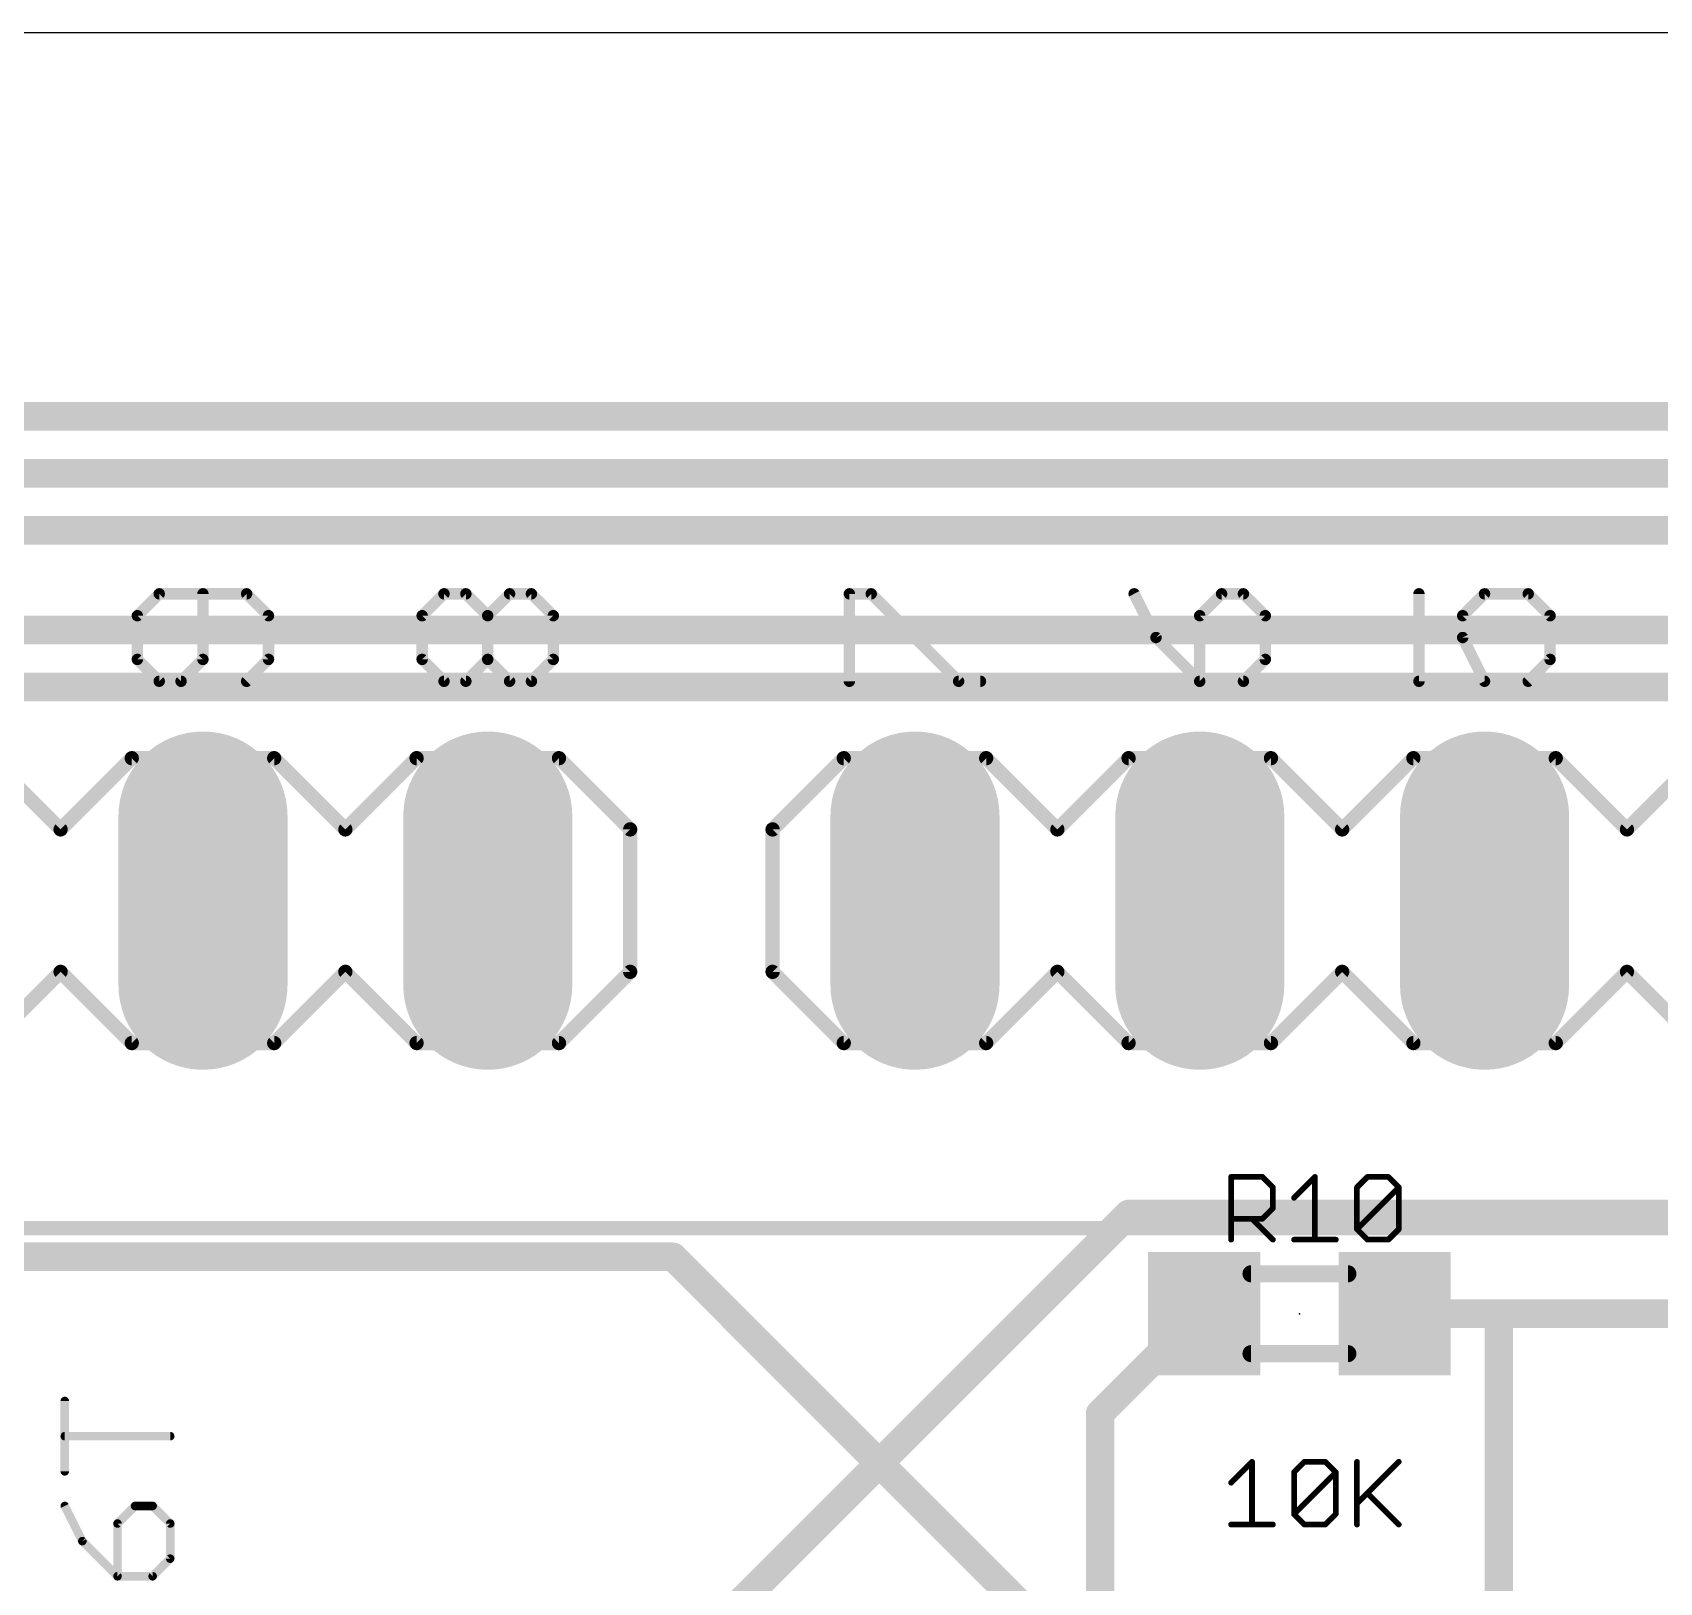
# Model space of a CAD drawing. Extents: x -5 to 102, y -1 to 61.
# Drawn here: x 37.85 to 52.36, y 47.51 to 61.33 of the extents above; entities that cross this region are included whole.
import ezdxf

# ---------------------------------------------------------------- set-up
doc = ezdxf.new("R2010")
doc.units = 0
for name, color, linetype in [('1', 22, 'CONTINUOUS'), ('16', 175, 'CONTINUOUS'), ('17', 82, 'CONTINUOUS'), ('20', 7, 'CONTINUOUS'), ('21', 253, 'CONTINUOUS'), ('23', 7, 'CONTINUOUS'), ('25', 253, 'CONTINUOUS'), ('27', 253, 'CONTINUOUS'), ('51', 253, 'CONTINUOUS')]:
    doc.layers.add(name, color=color, linetype=linetype)

# ---------------------------------------------------------------- blocks, each defined once
blk = doc.blocks.new('RECT')
blk.add_solid([(-0.5, -0.5), (0.5, -0.5), (-0.5, 0.5), (0.5, 0.5)])
blk = doc.blocks.new('LONGP100')
at = {"const_width": 1}
blk.add_lwpolyline([(-0.5, 0), (0.5, 0)], dxfattribs=at)
at = {"const_width": 0.5}
for points in [[(-0.5, 0.25, 1), (-0.5, -0.25)], [(0.5, -0.25, 1), (0.5, 0.25)]]:
    blk.add_lwpolyline(points, format="xyb", dxfattribs=at)

msp = doc.modelspace()

# ---------------------------------------------------------------- linework, layer by layer
at = {"layer": '1', "const_width": 0.254}
for points in [[(98.679, 57.912), (13.335, 57.912)], [(98.171, 57.404), (13.589, 57.404)], [(97.663, 56.896), (13.97, 56.896)], [(35.687, 55.499), (64.008, 55.499)], [(47.625, 50.8), (40.386, 43.561)], [(56.134, 50.8), (47.625, 50.8)], [(47.371, 49.022), (48.26, 49.911)], [(48.26, 49.911), (48.299, 49.911)], [(50.927, 49.911), (49.999, 49.911)], [(53.633, 49.911), (50.927, 49.911)], [(50.927, 37.592), (50.927, 49.911)], [(47.371, 36.703), (47.371, 49.022)]]:
    msp.add_lwpolyline(points, dxfattribs=at)
at = {"layer": '1', "const_width": 0.127}
for points in [[(47.625, 50.8635, 1), (47.625, 50.7365)], [(47.6699, 50.7551, 1), (47.5801, 50.8449)], [(48.26, 49.9745, 1), (48.26, 49.8475)], [(48.3049, 49.8661, 1), (48.2151, 49.9559)], [(48.299, 49.8475, 1), (48.299, 49.9745)], [(49.999, 49.9745, 1), (49.999, 49.8475)], [(50.927, 49.9745, 1), (50.927, 49.8475)], [(50.9905, 49.911, 1), (50.8635, 49.911)], [(50.927, 49.8475, 1), (50.927, 49.9745)], [(47.4345, 49.022, 1), (47.3075, 49.022)], [(47.3261, 49.0669, 1), (47.4159, 48.9771)]]:
    msp.add_lwpolyline(points, format="xyb", dxfattribs=at)
at = {"layer": '16', "const_width": 0.254}
for points in [[(85.09, 56.007), (17.907, 56.007)], [(84.328, 55.499), (20.955, 55.499)], [(43.561, 50.419), (30.48, 50.419)], [(50.038, 43.942), (43.561, 50.419)]]:
    msp.add_lwpolyline(points, dxfattribs=at)
at = {"layer": '16', "const_width": 0.127}
for points in [[(43.6059, 50.4639, 1), (43.5161, 50.3741)], [(43.561, 50.3555, 1), (43.561, 50.4825)]]:
    msp.add_lwpolyline(points, format="xyb", dxfattribs=at)
at = {"layer": '20'}
msp.add_line((98.1301, 61.3338), (2.7891, 61.3311), dxfattribs=at)
at = {"layer": '21'}
for points, const_width in [([(38.9797, 56.3294), (38.7848, 56.1345)], 0.1016), ([(39.7593, 56.3294), (38.9797, 56.3294)], 0.1016), ([(39.3695, 55.7447), (39.3695, 56.3294)], 0.1016), ([(39.9542, 56.1345), (39.7593, 56.3294)], 0.1016), ([(41.3248, 56.1345), (41.5197, 56.3294)], 0.1016), ([(41.5197, 56.3294), (41.7146, 56.3294)], 0.1016), ([(41.7146, 56.3294), (41.9095, 56.1345)], 0.1016), ([(41.9095, 56.1345), (42.1044, 56.3294)], 0.1016), ([(42.1044, 56.3294), (42.2993, 56.3294)], 0.1016), ([(42.2993, 56.3294), (42.4942, 56.1345)], 0.1016), ([(45.1348, 55.5498), (45.1348, 56.3294)], 0.1016), ([(45.1348, 56.3294), (45.3297, 56.3294)], 0.1016), ([(45.3297, 56.3294), (46.1093, 55.5498)], 0.1016), ([(47.6748, 56.3294), (47.8697, 55.9396)], 0.1016), ([(48.4544, 56.3294), (48.2595, 56.1345)], 0.1016), ([(48.6493, 56.3294), (48.4544, 56.3294)], 0.1016), ([(48.8442, 56.1345), (48.6493, 56.3294)], 0.1016), ([(50.2148, 56.3294), (50.2148, 55.5498)], 0.1016), ([(50.6046, 56.1345), (50.7995, 56.3294)], 0.1016), ([(50.7995, 56.3294), (51.1893, 56.3294)], 0.1016), ([(51.1893, 56.3294), (51.3842, 56.1345)], 0.1016), ([(38.7848, 56.1345), (38.7848, 55.7447)], 0.1016), ([(39.9542, 55.7447), (39.9542, 56.1345)], 0.1016), ([(41.3248, 55.7447), (41.3248, 56.1345)], 0.1016), ([(41.9095, 55.7447), (41.9095, 56.1345)], 0.1016), ([(42.4942, 56.1345), (42.4942, 55.7447)], 0.1016), ([(48.2595, 56.1345), (48.2595, 55.5498)], 0.1016), ([(48.8442, 55.7447), (48.8442, 56.1345)], 0.1016), ([(50.6046, 55.9396), (50.6046, 56.1345)], 0.1016), ([(51.3842, 56.1345), (51.3842, 55.7447)], 0.1016), ([(47.8697, 55.9396), (48.2595, 55.5498)], 0.1016), ([(50.7995, 55.5498), (50.6046, 55.9396)], 0.1016), ([(38.7848, 55.7447), (38.9797, 55.5498)], 0.1016), ([(39.1746, 55.5498), (39.3695, 55.7447)], 0.1016), ([(39.7593, 55.5498), (39.9542, 55.7447)], 0.1016), ([(41.5197, 55.5498), (41.3248, 55.7447)], 0.1016), ([(41.9095, 55.7447), (41.7146, 55.5498)], 0.1016), ([(42.1044, 55.5498), (41.9095, 55.7447)], 0.1016), ([(42.4942, 55.7447), (42.2993, 55.5498)], 0.1016), ([(48.6493, 55.5498), (48.8442, 55.7447)], 0.1016), ([(51.3842, 55.7447), (51.1893, 55.5498)], 0.1016), ([(38.9797, 55.5498), (39.1746, 55.5498)], 0.1016), ([(41.7146, 55.5498), (41.5197, 55.5498)], 0.1016), ([(42.2993, 55.5498), (42.1044, 55.5498)], 0.1016), ([(46.1093, 55.5498), (46.3042, 55.5498)], 0.1016), ([(48.2595, 55.5498), (48.6493, 55.5498)], 0.1016), ([(50.2148, 55.5498), (50.7995, 55.5498)], 0.1016), ([(37.465, 54.864), (38.1, 54.229)], 0.127), ([(38.1, 54.229), (38.735, 54.864)], 0.127), ([(38.735, 54.864), (40.005, 54.864)], 0.127), ([(40.005, 54.864), (40.64, 54.229)], 0.127), ([(40.64, 54.229), (41.275, 54.864)], 0.127), ([(41.275, 54.864), (42.545, 54.864)], 0.127), ([(42.545, 54.864), (43.18, 54.229)], 0.127), ([(44.45, 54.229), (45.085, 54.864)], 0.127), ([(45.085, 54.864), (46.355, 54.864)], 0.127), ([(46.355, 54.864), (46.99, 54.229)], 0.127), ([(46.99, 54.229), (47.625, 54.864)], 0.127), ([(47.625, 54.864), (48.895, 54.864)], 0.127), ([(48.895, 54.864), (49.53, 54.229)], 0.127), ([(49.53, 54.229), (50.165, 54.864)], 0.127), ([(50.165, 54.864), (51.435, 54.864)], 0.127), ([(51.435, 54.864), (52.07, 54.229)], 0.127), ([(52.07, 54.229), (52.705, 54.864)], 0.127), ([(43.18, 54.229), (43.18, 52.959)], 0.127), ([(44.45, 52.959), (44.45, 54.229)], 0.127), ([(38.1, 52.959), (37.465, 52.324)], 0.127), ([(38.735, 52.324), (38.1, 52.959)], 0.127), ([(40.64, 52.959), (40.005, 52.324)], 0.127), ([(41.275, 52.324), (40.64, 52.959)], 0.127), ([(43.18, 52.959), (42.545, 52.324)], 0.127), ([(45.085, 52.324), (44.45, 52.959)], 0.127), ([(46.99, 52.959), (46.355, 52.324)], 0.127), ([(47.625, 52.324), (46.99, 52.959)], 0.127), ([(49.53, 52.959), (48.895, 52.324)], 0.127), ([(50.165, 52.324), (49.53, 52.959)], 0.127), ([(52.07, 52.959), (51.435, 52.324)], 0.127), ([(52.705, 52.324), (52.07, 52.959)], 0.127), ([(40.005, 52.324), (38.735, 52.324)], 0.127), ([(42.545, 52.324), (41.275, 52.324)], 0.127), ([(46.355, 52.324), (45.085, 52.324)], 0.127), ([(48.895, 52.324), (47.625, 52.324)], 0.127), ([(51.435, 52.324), (50.165, 52.324)], 0.127)]:
    msp.add_lwpolyline(points, dxfattribs=dict(at, const_width=const_width))
for points, const_width in [([(38.9797, 56.3548, 1), (38.9797, 56.304)], 0.0508), ([(38.9977, 56.3114, 1), (38.9617, 56.3474)], 0.0508), ([(39.3949, 56.3294, 1), (39.3441, 56.3294)], 0.0508), ([(39.7773, 56.3474, 1), (39.7413, 56.3114)], 0.0508), ([(39.7593, 56.304, 1), (39.7593, 56.3548)], 0.0508), ([(41.5197, 56.3548, 1), (41.5197, 56.304)], 0.0508), ([(41.5377, 56.3114, 1), (41.5017, 56.3474)], 0.0508), ([(41.7326, 56.3474, 1), (41.6966, 56.3114)], 0.0508), ([(41.7146, 56.304, 1), (41.7146, 56.3548)], 0.0508), ([(42.1044, 56.3548, 1), (42.1044, 56.304)], 0.0508), ([(42.1224, 56.3114, 1), (42.0864, 56.3474)], 0.0508), ([(42.3173, 56.3474, 1), (42.2813, 56.3114)], 0.0508), ([(42.2993, 56.304, 1), (42.2993, 56.3548)], 0.0508), ([(45.1602, 56.3294, 1), (45.1094, 56.3294)], 0.0508), ([(45.1348, 56.3548, 1), (45.1348, 56.304)], 0.0508), ([(45.3477, 56.3474, 1), (45.3117, 56.3114)], 0.0508), ([(45.3297, 56.304, 1), (45.3297, 56.3548)], 0.0508), ([(47.6975, 56.3408, 1), (47.6521, 56.318)], 0.0508), ([(48.4544, 56.3548, 1), (48.4544, 56.304)], 0.0508), ([(48.4724, 56.3114, 1), (48.4364, 56.3474)], 0.0508), ([(48.6673, 56.3474, 1), (48.6313, 56.3114)], 0.0508), ([(48.6493, 56.304, 1), (48.6493, 56.3548)], 0.0508), ([(50.2402, 56.3294, 1), (50.1894, 56.3294)], 0.0508), ([(50.7995, 56.3548, 1), (50.7995, 56.304)], 0.0508), ([(50.8175, 56.3114, 1), (50.7815, 56.3474)], 0.0508), ([(51.2073, 56.3474, 1), (51.1713, 56.3114)], 0.0508), ([(51.1893, 56.304, 1), (51.1893, 56.3548)], 0.0508), ([(38.7668, 56.1525, 1), (38.8028, 56.1165)], 0.0508), ([(38.8102, 56.1345, 1), (38.7594, 56.1345)], 0.0508), ([(39.9796, 56.1345, 1), (39.9288, 56.1345)], 0.0508), ([(39.9362, 56.1165, 1), (39.9722, 56.1525)], 0.0508), ([(41.3068, 56.1525, 1), (41.3428, 56.1165)], 0.0508), ([(41.3502, 56.1345, 1), (41.2994, 56.1345)], 0.0508), ([(41.8915, 56.1525, 1), (41.9275, 56.1165)], 0.0508), ([(41.9349, 56.1345, 1), (41.8841, 56.1345)], 0.0508), ([(41.8915, 56.1165, 1), (41.9275, 56.1525)], 0.0508), ([(42.5196, 56.1345, 1), (42.4688, 56.1345)], 0.0508), ([(42.4762, 56.1165, 1), (42.5122, 56.1525)], 0.0508), ([(48.2415, 56.1525, 1), (48.2775, 56.1165)], 0.0508), ([(48.2849, 56.1345, 1), (48.2341, 56.1345)], 0.0508), ([(48.8696, 56.1345, 1), (48.8188, 56.1345)], 0.0508), ([(48.8262, 56.1165, 1), (48.8622, 56.1525)], 0.0508), ([(50.5866, 56.1525, 1), (50.6226, 56.1165)], 0.0508), ([(50.63, 56.1345, 1), (50.5792, 56.1345)], 0.0508), ([(51.4096, 56.1345, 1), (51.3588, 56.1345)], 0.0508), ([(51.3662, 56.1165, 1), (51.4022, 56.1525)], 0.0508), ([(47.8877, 55.9576, 1), (47.8517, 55.9216)], 0.0508), ([(47.847, 55.9282, 1), (47.8924, 55.951)], 0.0508), ([(50.6273, 55.951, 1), (50.5819, 55.9282)], 0.0508), ([(50.5792, 55.9396, 1), (50.63, 55.9396)], 0.0508), ([(38.8028, 55.7627, 1), (38.7668, 55.7267)], 0.0508), ([(38.7594, 55.7447, 1), (38.8102, 55.7447)], 0.0508), ([(39.3441, 55.7447, 1), (39.3949, 55.7447)], 0.0508), ([(39.3875, 55.7267, 1), (39.3515, 55.7627)], 0.0508), ([(39.9288, 55.7447, 1), (39.9796, 55.7447)], 0.0508), ([(39.9722, 55.7267, 1), (39.9362, 55.7627)], 0.0508), ([(41.3428, 55.7627, 1), (41.3068, 55.7267)], 0.0508), ([(41.2994, 55.7447, 1), (41.3502, 55.7447)], 0.0508), ([(41.9275, 55.7627, 1), (41.8915, 55.7267)], 0.0508), ([(41.8841, 55.7447, 1), (41.9349, 55.7447)], 0.0508), ([(41.9275, 55.7267, 1), (41.8915, 55.7627)], 0.0508), ([(42.4688, 55.7447, 1), (42.5196, 55.7447)], 0.0508), ([(42.5122, 55.7267, 1), (42.4762, 55.7627)], 0.0508), ([(48.8188, 55.7447, 1), (48.8696, 55.7447)], 0.0508), ([(48.8622, 55.7267, 1), (48.8262, 55.7627)], 0.0508), ([(51.3588, 55.7447, 1), (51.4096, 55.7447)], 0.0508), ([(51.4022, 55.7267, 1), (51.3662, 55.7627)], 0.0508), ([(38.9797, 55.5752, 1), (38.9797, 55.5244)], 0.0508), ([(38.9617, 55.5318, 1), (38.9977, 55.5678)], 0.0508), ([(39.1566, 55.5678, 1), (39.1926, 55.5318)], 0.0508), ([(39.1746, 55.5244, 1), (39.1746, 55.5752)], 0.0508), ([(39.7413, 55.5678, 1), (39.7773, 55.5318)], 0.0508), ([(41.5197, 55.5752, 1), (41.5197, 55.5244)], 0.0508), ([(41.5017, 55.5318, 1), (41.5377, 55.5678)], 0.0508), ([(41.6966, 55.5678, 1), (41.7326, 55.5318)], 0.0508), ([(41.7146, 55.5244, 1), (41.7146, 55.5752)], 0.0508), ([(42.1044, 55.5752, 1), (42.1044, 55.5244)], 0.0508), ([(42.0864, 55.5318, 1), (42.1224, 55.5678)], 0.0508), ([(42.2813, 55.5678, 1), (42.3173, 55.5318)], 0.0508), ([(42.2993, 55.5244, 1), (42.2993, 55.5752)], 0.0508), ([(45.1094, 55.5498, 1), (45.1602, 55.5498)], 0.0508), ([(46.1093, 55.5752, 1), (46.1093, 55.5244)], 0.0508), ([(46.0913, 55.5318, 1), (46.1273, 55.5678)], 0.0508), ([(46.3042, 55.5244, 1), (46.3042, 55.5752)], 0.0508), ([(48.2595, 55.5752, 1), (48.2595, 55.5244)], 0.0508), ([(48.2341, 55.5498, 1), (48.2849, 55.5498)], 0.0508), ([(48.2415, 55.5318, 1), (48.2775, 55.5678)], 0.0508), ([(48.6313, 55.5678, 1), (48.6673, 55.5318)], 0.0508), ([(48.6493, 55.5244, 1), (48.6493, 55.5752)], 0.0508), ([(50.2148, 55.5752, 1), (50.2148, 55.5244)], 0.0508), ([(50.1894, 55.5498, 1), (50.2402, 55.5498)], 0.0508), ([(50.7768, 55.5384, 1), (50.8222, 55.5612)], 0.0508), ([(50.7995, 55.5244, 1), (50.7995, 55.5752)], 0.0508), ([(51.1713, 55.5678, 1), (51.2073, 55.5318)], 0.0508), ([(38.735, 54.8958, 1), (38.735, 54.8323)], 0.0635), ([(38.7575, 54.8415, 1), (38.7125, 54.8865)], 0.0635), ([(40.0275, 54.8865, 1), (39.9825, 54.8415)], 0.0635), ([(40.005, 54.8323, 1), (40.005, 54.8958)], 0.0635), ([(41.275, 54.8958, 1), (41.275, 54.8323)], 0.0635), ([(41.2975, 54.8415, 1), (41.2525, 54.8865)], 0.0635), ([(42.5675, 54.8865, 1), (42.5225, 54.8415)], 0.0635), ([(42.545, 54.8323, 1), (42.545, 54.8958)], 0.0635), ([(45.085, 54.8958, 1), (45.085, 54.8323)], 0.0635), ([(45.1075, 54.8415, 1), (45.0625, 54.8865)], 0.0635), ([(46.3775, 54.8865, 1), (46.3325, 54.8415)], 0.0635), ([(46.355, 54.8323, 1), (46.355, 54.8958)], 0.0635), ([(47.625, 54.8958, 1), (47.625, 54.8323)], 0.0635), ([(47.6475, 54.8415, 1), (47.6025, 54.8865)], 0.0635), ([(48.9175, 54.8865, 1), (48.8725, 54.8415)], 0.0635), ([(48.895, 54.8323, 1), (48.895, 54.8958)], 0.0635), ([(50.165, 54.8958, 1), (50.165, 54.8323)], 0.0635), ([(50.1875, 54.8415, 1), (50.1425, 54.8865)], 0.0635), ([(51.4575, 54.8865, 1), (51.4125, 54.8415)], 0.0635), ([(51.435, 54.8323, 1), (51.435, 54.8958)], 0.0635), ([(38.0775, 54.2515, 1), (38.1225, 54.2065)], 0.0635), ([(38.0775, 54.2065, 1), (38.1225, 54.2515)], 0.0635), ([(40.6175, 54.2515, 1), (40.6625, 54.2065)], 0.0635), ([(40.6175, 54.2065, 1), (40.6625, 54.2515)], 0.0635), ([(43.2118, 54.229, 1), (43.1482, 54.229)], 0.0635), ([(43.1575, 54.2065, 1), (43.2025, 54.2515)], 0.0635), ([(44.4275, 54.2515, 1), (44.4725, 54.2065)], 0.0635), ([(44.4818, 54.229, 1), (44.4183, 54.229)], 0.0635), ([(46.9675, 54.2515, 1), (47.0125, 54.2065)], 0.0635), ([(46.9675, 54.2065, 1), (47.0125, 54.2515)], 0.0635), ([(49.5075, 54.2515, 1), (49.5525, 54.2065)], 0.0635), ([(49.5075, 54.2065, 1), (49.5525, 54.2515)], 0.0635), ([(52.0475, 54.2515, 1), (52.0925, 54.2065)], 0.0635), ([(52.0475, 54.2065, 1), (52.0925, 54.2515)], 0.0635), ([(38.1225, 52.9815, 1), (38.0775, 52.9365)], 0.0635), ([(38.1225, 52.9365, 1), (38.0775, 52.9815)], 0.0635), ([(40.6625, 52.9815, 1), (40.6175, 52.9365)], 0.0635), ([(40.6625, 52.9365, 1), (40.6175, 52.9815)], 0.0635), ([(43.1482, 52.959, 1), (43.2118, 52.959)], 0.0635), ([(43.2025, 52.9365, 1), (43.1575, 52.9815)], 0.0635), ([(44.4725, 52.9815, 1), (44.4275, 52.9365)], 0.0635), ([(44.4183, 52.959, 1), (44.4818, 52.959)], 0.0635), ([(47.0125, 52.9815, 1), (46.9675, 52.9365)], 0.0635), ([(47.0125, 52.9365, 1), (46.9675, 52.9815)], 0.0635), ([(49.5525, 52.9815, 1), (49.5075, 52.9365)], 0.0635), ([(49.5525, 52.9365, 1), (49.5075, 52.9815)], 0.0635), ([(52.0925, 52.9815, 1), (52.0475, 52.9365)], 0.0635), ([(52.0925, 52.9365, 1), (52.0475, 52.9815)], 0.0635), ([(38.735, 52.3558, 1), (38.735, 52.2923)], 0.0635), ([(40.005, 52.2923, 1), (40.005, 52.3558)], 0.0635), ([(41.275, 52.3558, 1), (41.275, 52.2923)], 0.0635), ([(42.545, 52.2923, 1), (42.545, 52.3558)], 0.0635), ([(45.085, 52.3558, 1), (45.085, 52.2923)], 0.0635), ([(46.355, 52.2923, 1), (46.355, 52.3558)], 0.0635), ([(47.625, 52.3558, 1), (47.625, 52.2923)], 0.0635), ([(48.895, 52.2923, 1), (48.895, 52.3558)], 0.0635), ([(50.165, 52.3558, 1), (50.165, 52.2923)], 0.0635), ([(51.435, 52.2923, 1), (51.435, 52.3558)], 0.0635), ([(38.7125, 52.3015, 1), (38.7575, 52.3465)], 0.0635), ([(39.9825, 52.3465, 1), (40.0275, 52.3015)], 0.0635), ([(41.2525, 52.3015, 1), (41.2975, 52.3465)], 0.0635), ([(42.5225, 52.3465, 1), (42.5675, 52.3015)], 0.0635), ([(45.0625, 52.3015, 1), (45.1075, 52.3465)], 0.0635), ([(46.3325, 52.3465, 1), (46.3775, 52.3015)], 0.0635), ([(47.6025, 52.3015, 1), (47.6475, 52.3465)], 0.0635), ([(48.8725, 52.3465, 1), (48.9175, 52.3015)], 0.0635), ([(50.1425, 52.3015, 1), (50.1875, 52.3465)], 0.0635), ([(51.4125, 52.3465, 1), (51.4575, 52.3015)], 0.0635)]:
    msp.add_lwpolyline(points, format="xyb", dxfattribs=dict(at, const_width=const_width))
at = {"layer": '23'}
msp.add_point((49.149, 49.911), dxfattribs=at)
at = {"layer": '25'}
for points, const_width in [([(48.5394, 50.5714), (48.5394, 51.1307)], 0.0508), ([(48.5394, 51.1307), (48.819, 51.1307)], 0.0508), ([(48.819, 51.1307), (48.9123, 51.0375)], 0.0508), ([(49.1007, 50.9443), (49.2871, 51.1307)], 0.0508), ([(49.2871, 51.1307), (49.2871, 50.5714)], 0.0508), ([(49.662, 51.0375), (49.7552, 51.1307)], 0.0508), ([(49.7552, 51.1307), (49.9417, 51.1307)], 0.0508), ([(49.9417, 51.1307), (50.0349, 51.0375)], 0.0508), ([(48.9123, 51.0375), (48.9123, 50.851)], 0.0508), ([(49.662, 50.6646), (49.662, 51.0375)], 0.0508), ([(49.662, 50.6646), (50.0349, 51.0375)], 0.0508), ([(50.0349, 51.0375), (50.0349, 50.6646)], 0.0508), ([(48.9123, 50.851), (48.819, 50.7578)], 0.0508), ([(48.819, 50.7578), (48.5394, 50.7578)], 0.0508), ([(48.7258, 50.7578), (48.9123, 50.5714)], 0.0508), ([(49.7552, 50.5714), (49.662, 50.6646)], 0.0508), ([(50.0349, 50.6646), (49.9417, 50.5714)], 0.0508), ([(49.1007, 50.5714), (49.4736, 50.5714)], 0.0508), ([(49.9417, 50.5714), (49.7552, 50.5714)], 0.0508), ([(38.1373, 48.5056), (38.1373, 49.1326)], 0.0762), ([(39.0779, 48.8191), (38.1373, 48.8191)], 0.0762), ([(38.1373, 48.1971), (38.2941, 47.8836)], 0.0762), ([(38.7644, 48.1971), (38.6076, 48.0404)], 0.0762), ([(38.9211, 48.1971), (38.7644, 48.1971)], 0.0762), ([(39.0779, 48.0404), (38.9211, 48.1971)], 0.0762), ([(38.6076, 48.0404), (38.6076, 47.5701)], 0.0762), ([(39.0779, 47.7268), (39.0779, 48.0404)], 0.0762), ([(38.2941, 47.8836), (38.6076, 47.5701)], 0.0762), ([(38.9211, 47.5701), (39.0779, 47.7268)], 0.0762), ([(38.6076, 47.5701), (38.9211, 47.5701)], 0.0762)]:
    msp.add_lwpolyline(points, dxfattribs=dict(at, const_width=const_width))
for points, const_width in [([(48.5521, 51.1307, 1), (48.5267, 51.1307)], 0.0254), ([(48.5394, 51.1434, 1), (48.5394, 51.118)], 0.0254), ([(48.828, 51.1397, 1), (48.8101, 51.1217)], 0.0254), ([(48.819, 51.118, 1), (48.819, 51.1434)], 0.0254), ([(49.2998, 51.1307, 1), (49.2744, 51.1307)], 0.0254), ([(49.2961, 51.1217, 1), (49.2782, 51.1397)], 0.0254), ([(49.7552, 51.1434, 1), (49.7552, 51.118)], 0.0254), ([(49.7642, 51.1217, 1), (49.7463, 51.1397)], 0.0254), ([(49.9506, 51.1397, 1), (49.9327, 51.1217)], 0.0254), ([(49.9417, 51.118, 1), (49.9417, 51.1434)], 0.0254), ([(48.925, 51.0375, 1), (48.8995, 51.0375)], 0.0254), ([(48.9033, 51.0285, 1), (48.9212, 51.0464)], 0.0254), ([(49.0917, 50.9532, 1), (49.1097, 50.9353)], 0.0254), ([(49.6747, 51.0375, 1), (49.6493, 51.0375)], 0.0254), ([(49.653, 51.0464, 1), (49.671, 51.0285)], 0.0254), ([(50.0476, 51.0375, 1), (50.0222, 51.0375)], 0.0254), ([(50.0438, 51.0285, 1), (50.0259, 51.0464)], 0.0254), ([(50.0259, 51.0285, 1), (50.0438, 51.0464)], 0.0254), ([(48.8995, 50.851, 1), (48.925, 50.851)], 0.0254), ([(48.9212, 50.8421, 1), (48.9033, 50.86)], 0.0254), ([(48.5394, 50.7705, 1), (48.5394, 50.7451)], 0.0254), ([(48.7348, 50.7668, 1), (48.7168, 50.7488)], 0.0254), ([(48.8101, 50.7668, 1), (48.828, 50.7488)], 0.0254), ([(48.819, 50.7451, 1), (48.819, 50.7705)], 0.0254), ([(49.671, 50.6736, 1), (49.653, 50.6556)], 0.0254), ([(49.653, 50.6736, 1), (49.671, 50.6556)], 0.0254), ([(49.6493, 50.6646, 1), (49.6747, 50.6646)], 0.0254), ([(50.0222, 50.6646, 1), (50.0476, 50.6646)], 0.0254), ([(50.0438, 50.6556, 1), (50.0259, 50.6736)], 0.0254), ([(48.5267, 50.5714, 1), (48.5521, 50.5714)], 0.0254), ([(48.9033, 50.5624, 1), (48.9212, 50.5804)], 0.0254), ([(49.1007, 50.5841, 1), (49.1007, 50.5587)], 0.0254), ([(49.2744, 50.5714, 1), (49.2998, 50.5714)], 0.0254), ([(49.4736, 50.5587, 1), (49.4736, 50.5841)], 0.0254), ([(49.7552, 50.5841, 1), (49.7552, 50.5587)], 0.0254), ([(49.7463, 50.5624, 1), (49.7642, 50.5804)], 0.0254), ([(49.9327, 50.5804, 1), (49.9506, 50.5624)], 0.0254), ([(49.9417, 50.5587, 1), (49.9417, 50.5841)], 0.0254), ([(38.1563, 49.1326, 1), (38.1182, 49.1326)], 0.0381), ([(38.1373, 48.8382, 1), (38.1373, 48.8001)], 0.0381), ([(39.0779, 48.8001, 1), (39.0779, 48.8382)], 0.0381), ([(38.1182, 48.5056, 1), (38.1563, 48.5056)], 0.0381), ([(38.1543, 48.2056, 1), (38.1203, 48.1886)], 0.0381), ([(38.7644, 48.2162, 1), (38.7644, 48.1781)], 0.0381), ([(38.7778, 48.1837, 1), (38.7509, 48.2106)], 0.0381), ([(38.9346, 48.2106, 1), (38.9077, 48.1837)], 0.0381), ([(38.9211, 48.1781, 1), (38.9211, 48.2162)], 0.0381), ([(38.6267, 48.0404, 1), (38.5886, 48.0404)], 0.0381), ([(38.5941, 48.0538, 1), (38.6211, 48.0269)], 0.0381), ([(39.0969, 48.0404, 1), (39.0588, 48.0404)], 0.0381), ([(39.0644, 48.0269, 1), (39.0914, 48.0538)], 0.0381), ([(38.3075, 47.8971, 1), (38.2806, 47.8701)], 0.0381), ([(38.277, 47.8751, 1), (38.3111, 47.8921)], 0.0381), ([(39.0588, 47.7268, 1), (39.0969, 47.7268)], 0.0381), ([(39.0914, 47.7133, 1), (39.0644, 47.7403)], 0.0381), ([(38.6076, 47.5891, 1), (38.6076, 47.551)], 0.0381), ([(38.5941, 47.5566, 1), (38.6211, 47.5835)], 0.0381), ([(38.9077, 47.5835, 1), (38.9346, 47.5566)], 0.0381), ([(38.9211, 47.551, 1), (38.9211, 47.5891)], 0.0381), ([(38.5886, 47.5701, 1), (38.6267, 47.5701)], 0.0381)]:
    msp.add_lwpolyline(points, format="xyb", dxfattribs=dict(at, const_width=const_width))
at = {"layer": '27', "const_width": 0.0508}
for points in [[(48.5394, 48.4043), (48.7258, 48.5907)], [(48.7258, 48.5907), (48.7258, 48.0314)], [(49.1007, 48.4975), (49.1939, 48.5907)], [(49.1939, 48.5907), (49.3803, 48.5907)], [(49.3803, 48.5907), (49.4736, 48.4975)], [(49.662, 48.5907), (49.662, 48.0314)], [(49.662, 48.2178), (50.0349, 48.5907)], [(49.1007, 48.1246), (49.1007, 48.4975)], [(49.1007, 48.1246), (49.4736, 48.4975)], [(49.4736, 48.4975), (49.4736, 48.1246)], [(49.7552, 48.311), (50.0349, 48.0314)], [(48.5394, 48.0314), (48.9123, 48.0314)], [(49.1939, 48.0314), (49.1007, 48.1246)], [(49.3803, 48.0314), (49.1939, 48.0314)], [(49.4736, 48.1246), (49.3803, 48.0314)]]:
    msp.add_lwpolyline(points, dxfattribs=at)
at = {"layer": '27', "const_width": 0.0254}
for points in [[(48.7385, 48.5907, 1), (48.7131, 48.5907)], [(48.7348, 48.5817, 1), (48.7168, 48.5997)], [(49.1939, 48.6034, 1), (49.1939, 48.578)], [(49.2029, 48.5817, 1), (49.1849, 48.5997)], [(49.3893, 48.5997, 1), (49.3714, 48.5817)], [(49.3803, 48.578, 1), (49.3803, 48.6034)], [(49.6747, 48.5907, 1), (49.6493, 48.5907)], [(50.0438, 48.5817, 1), (50.0259, 48.5997)], [(49.1134, 48.4975, 1), (49.088, 48.4975)], [(49.0917, 48.5064, 1), (49.1097, 48.4885)], [(49.4863, 48.4975, 1), (49.4609, 48.4975)], [(49.4825, 48.4885, 1), (49.4646, 48.5064)], [(49.4646, 48.4885, 1), (49.4825, 48.5064)], [(48.5304, 48.4132, 1), (48.5484, 48.3953)], [(49.7642, 48.32, 1), (49.7463, 48.3021)], [(49.653, 48.2268, 1), (49.671, 48.2088)], [(48.5394, 48.0441, 1), (48.5394, 48.0187)], [(48.7131, 48.0314, 1), (48.7385, 48.0314)], [(48.9123, 48.0187, 1), (48.9123, 48.0441)], [(49.1097, 48.1336, 1), (49.0917, 48.1156)], [(49.0917, 48.1336, 1), (49.1097, 48.1156)], [(49.088, 48.1246, 1), (49.1134, 48.1246)], [(49.1939, 48.0441, 1), (49.1939, 48.0187)], [(49.1849, 48.0224, 1), (49.2029, 48.0404)], [(49.3714, 48.0404, 1), (49.3893, 48.0224)], [(49.3803, 48.0187, 1), (49.3803, 48.0441)], [(49.4609, 48.1246, 1), (49.4863, 48.1246)], [(49.4825, 48.1156, 1), (49.4646, 48.1336)], [(49.6493, 48.0314, 1), (49.6747, 48.0314)], [(50.0259, 48.0224, 1), (50.0438, 48.0404)]]:
    msp.add_lwpolyline(points, format="xyb", dxfattribs=at)
at = {"layer": '51'}
for points, const_width in [([(36.83, 50.673), (67.31, 50.673)], 0.127), ([(49.581, 50.267), (48.717, 50.267)], 0.1524), ([(48.717, 49.555), (49.581, 49.555)], 0.1524)]:
    msp.add_lwpolyline(points, dxfattribs=dict(at, const_width=const_width))
at = {"layer": '51', "const_width": 0.0762}
for points in [[(48.717, 50.3051, 1), (48.717, 50.2289)], [(49.581, 50.2289, 1), (49.581, 50.3051)], [(48.717, 49.5931, 1), (48.717, 49.5169)], [(49.581, 49.5169, 1), (49.581, 49.5931)]]:
    msp.add_lwpolyline(points, format="xyb", dxfattribs=at)

# ---------------------------------------------------------------- block references
at = {"layer": '1', "yscale": 1.1}
for p in [(48.299, 49.911), (49.999, 49.911)]:
    msp.add_blockref('RECT', p, dxfattribs=at)
at = {"layer": '17', "xscale": 1.508, "yscale": 1.508, "rotation": 90}
for p in [(39.37, 53.594), (39.37, 53.594), (41.91, 53.594), (41.91, 53.594), (45.72, 53.594), (45.72, 53.594), (48.26, 53.594), (48.26, 53.594), (50.8, 53.594), (50.8, 53.594)]:
    msp.add_blockref('LONGP100', p, dxfattribs=at)
at = {"layer": '21', "xscale": 0.508, "yscale": 0.508}
for p in [(39.37, 53.594), (41.91, 53.594), (45.72, 53.594), (48.26, 53.594), (50.8, 53.594)]:
    msp.add_blockref('RECT', p, dxfattribs=at)
at = {"layer": '51', "xscale": 0.4064, "yscale": 0.8636}
for p in [(48.514, 49.911), (49.784, 49.911)]:
    msp.add_blockref('RECT', p, dxfattribs=at)

doc.saveas('drawing.dxf')
